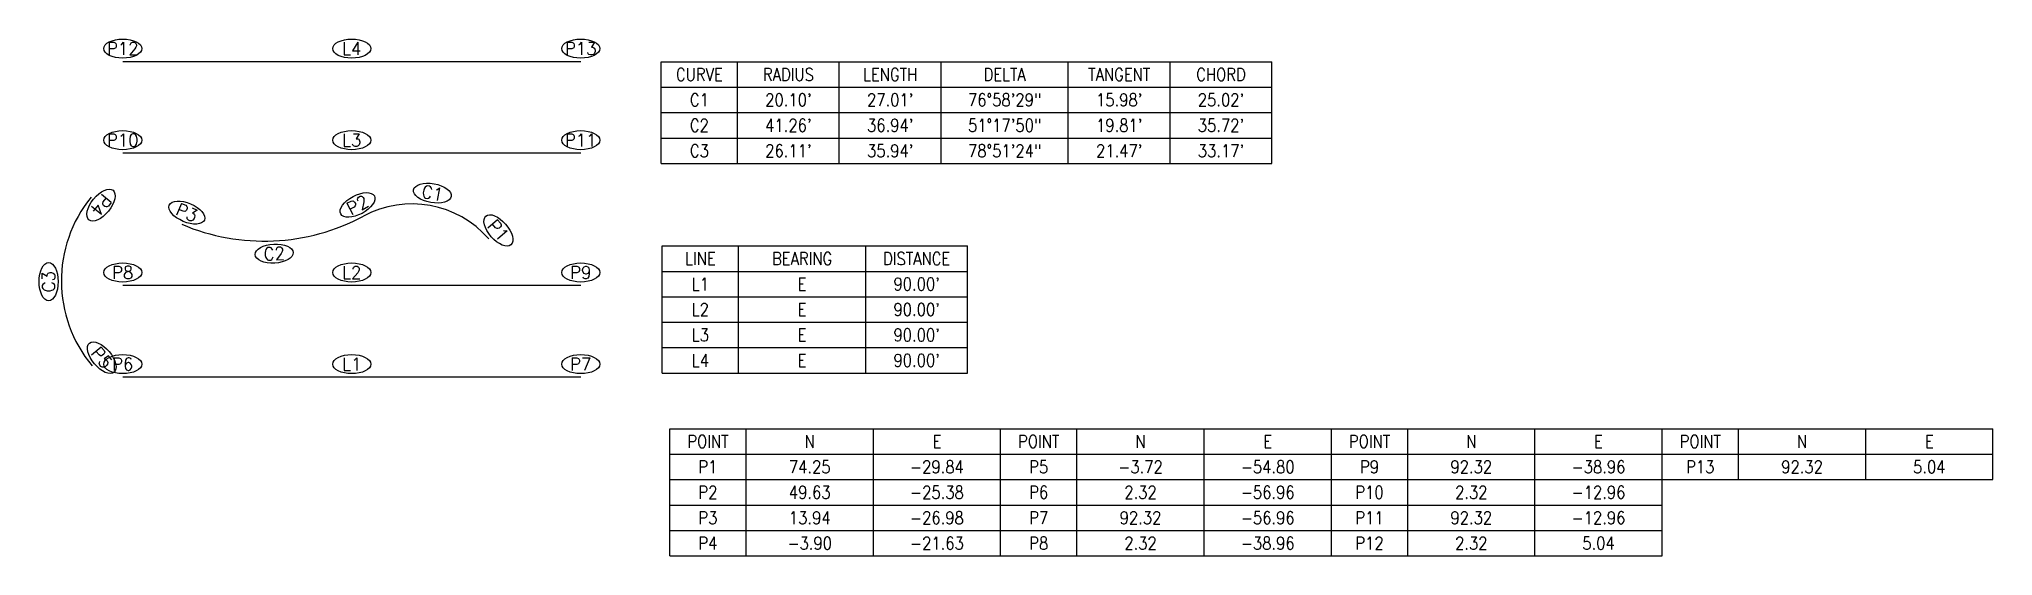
# Model space of a CAD drawing. Extents: x -14 to 370, y -92 to 9.
import ezdxf
from ezdxf.enums import TextEntityAlignment as Align

# ---------------------------------------------------------------- set-up
doc = ezdxf.new("R2010")
doc.units = 0
doc.header["$LTSCALE"] = 20
doc.header["$MEASUREMENT"] = 0
for name, color, linetype in [('C-PKNG-CURB-FACE', 3, 'Continuous'), ('CRVS-CURV-chord', 7, 'Continuous'), ('CRVS-CURV-delta', 7, 'Continuous'), ('CRVS-CURV-label', 7, 'Continuous'), ('CRVS-CURV-length', 7, 'Continuous'), ('CRVS-CURV-radius', 7, 'Continuous'), ('CRVS-CURV-tangent', 7, 'Continuous'), ('CRVS-LINE-bearing', 7, 'Continuous'), ('CRVS-LINE-label', 7, 'Continuous'), ('CRVS-LINE-length', 7, 'Continuous'), ('CRVS-NODE-easting', 7, 'Continuous'), ('CRVS-NODE-label', 7, 'Continuous'), ('CRVS-NODE-northing', 7, 'Continuous'), ('R-ANNO-LABL-CRVS', 2, 'Continuous'), ('R-ANNO-TABLE-CRVS-C', 4, 'Continuous'), ('R-ANNO-TABLE-CRVS-L', 4, 'Continuous'), ('R-ANNO-TABLE-CRVS-P', 4, 'Continuous')]:
    doc.layers.add(name, color=color, linetype=linetype)
doc.styles.add('ROMANS', font='romans', dxfattribs={"width": 0.95})

# ---------------------------------------------------------------- blocks, each defined once
blk = doc.blocks.new('GeotablesLabel')
blk.add_ellipse((0, 0), major_axis=(1.5, 0), ratio=0.5)
at = {"style": 'ROMANS', "width": 0.95}
for tag, flags, p in [('LABEL', 8, (0, 0)), ('TABLETYPE', 9, (0, -1.5)), ('TARGETHANDLE', 9, (0, -3)), ('POINT1X', 9, (0, -4.5)), ('POINT1Y', 9, (0, -6)), ('POINT1Z', 9, (0, -7.5)), ('POINT2X', 9, (0, -9)), ('POINT2Y', 9, (0, -10.5)), ('POINT2Z', 9, (0, -12)), ('ANGLE1', 9, (0, -13.5)), ('ANGLE2', 9, (0, -15)), ('RADIUS', 9, (0, -16.5))]:
    blk.add_attdef(tag, text='', height=1, dxfattribs=dict(at, flags=flags)).set_placement(p, align=Align.MIDDLE)
blk = doc.blocks.new('GeotablesCHeader')
at = {"layer": 'CRVS-CURV-chord', "color": 0}
for p, q in [((40, 0), (48, 0)), ((48, -2), (48, 0)), ((40, -2), (48, -2))]:
    blk.add_line(p, q, dxfattribs=at)
at = {"layer": 'CRVS-CURV-delta', "color": 0}
for p, q in [((22, 0), (32, 0)), ((32, -2), (32, 0)), ((22, -2), (32, -2))]:
    blk.add_line(p, q, dxfattribs=at)
at = {"layer": 'CRVS-CURV-label', "color": 0}
for p, q in [((0, -2), (0, 0)), ((0, 0), (6, 0)), ((6, -2), (6, 0)), ((0, -2), (6, -2))]:
    blk.add_line(p, q, dxfattribs=at)
at = {"layer": 'CRVS-CURV-length', "color": 0}
for p, q in [((14, 0), (22, 0)), ((22, -2), (22, 0)), ((14, -2), (22, -2))]:
    blk.add_line(p, q, dxfattribs=at)
at = {"layer": 'CRVS-CURV-radius', "color": 0}
for p, q in [((6, 0), (14, 0)), ((14, -2), (14, 0)), ((6, -2), (14, -2))]:
    blk.add_line(p, q, dxfattribs=at)
at = {"layer": 'CRVS-CURV-tangent', "color": 0}
for p, q in [((32, 0), (40, 0)), ((40, -2), (40, 0)), ((32, -2), (40, -2))]:
    blk.add_line(p, q, dxfattribs=at)
at = {"layer": 'CRVS-CURV-chord', "color": 0, "style": 'ROMANS', "width": 0.85}
blk.add_text('CHORD', height=1, dxfattribs=at).set_placement((44, -1.5), align=Align.CENTER)
at = {"layer": 'CRVS-CURV-delta', "color": 0, "style": 'ROMANS', "width": 0.85}
blk.add_text('DELTA', height=1, dxfattribs=at).set_placement((27, -1.5), align=Align.CENTER)
at = {"layer": 'CRVS-CURV-label', "color": 0, "style": 'ROMANS', "width": 0.85}
blk.add_text('CURVE', height=1, dxfattribs=at).set_placement((3, -1.5), align=Align.CENTER)
at = {"layer": 'CRVS-CURV-length', "color": 0, "style": 'ROMANS', "width": 0.85}
blk.add_text('LENGTH', height=1, dxfattribs=at).set_placement((18, -1.5), align=Align.CENTER)
at = {"layer": 'CRVS-CURV-radius', "color": 0, "style": 'ROMANS', "width": 0.85}
blk.add_text('RADIUS', height=1, dxfattribs=at).set_placement((10, -1.5), align=Align.CENTER)
at = {"layer": 'CRVS-CURV-tangent', "color": 0, "style": 'ROMANS', "width": 0.85}
blk.add_text('TANGENT', height=1, dxfattribs=at).set_placement((36, -1.5), align=Align.CENTER)
blk = doc.blocks.new('GeotablesCTable')
at = {"layer": 'CRVS-CURV-chord', "color": 0}
for p, q in [((48, -2), (48, 0)), ((40, -2), (48, -2))]:
    blk.add_line(p, q, dxfattribs=at)
at = {"layer": 'CRVS-CURV-delta', "color": 0}
for p, q in [((32, -2), (32, 0)), ((22, -2), (32, -2))]:
    blk.add_line(p, q, dxfattribs=at)
at = {"layer": 'CRVS-CURV-label', "color": 0}
for p, q in [((0, -2), (0, 0)), ((6, -2), (6, 0)), ((0, -2), (6, -2))]:
    blk.add_line(p, q, dxfattribs=at)
at = {"layer": 'CRVS-CURV-length', "color": 0}
for p, q in [((22, -2), (22, 0)), ((14, -2), (22, -2))]:
    blk.add_line(p, q, dxfattribs=at)
at = {"layer": 'CRVS-CURV-radius', "color": 0}
for p, q in [((14, -2), (14, 0)), ((6, -2), (14, -2))]:
    blk.add_line(p, q, dxfattribs=at)
at = {"layer": 'CRVS-CURV-tangent', "color": 0}
for p, q in [((40, -2), (40, 0)), ((32, -2), (40, -2))]:
    blk.add_line(p, q, dxfattribs=at)
at = {"layer": 'CRVS-CURV-chord', "color": 0, "style": 'ROMANS', "width": 0.85, "flags": 8}
blk.add_attdef('CHORD', text='', height=1, dxfattribs=at).set_placement((44, -1.5), align=Align.CENTER)
at = {"layer": 'CRVS-CURV-delta', "color": 0, "style": 'ROMANS', "width": 0.85, "flags": 8}
blk.add_attdef('DELTA', text='', height=1, dxfattribs=at).set_placement((27, -1.5), align=Align.CENTER)
at = {"layer": 'CRVS-CURV-label', "color": 0, "style": 'ROMANS', "width": 0.85, "flags": 8}
blk.add_attdef('LABEL', text='', height=1, dxfattribs=at).set_placement((3, -1.5), align=Align.CENTER)
at = {"layer": 'CRVS-CURV-length', "color": 0, "style": 'ROMANS', "width": 0.85, "flags": 8}
blk.add_attdef('LENGTH', text='', height=1, dxfattribs=at).set_placement((18, -1.5), align=Align.CENTER)
at = {"layer": 'CRVS-CURV-radius', "color": 0, "style": 'ROMANS', "width": 0.85, "flags": 8}
blk.add_attdef('RADIUS', text='', height=1, dxfattribs=at).set_placement((10, -1.5), align=Align.CENTER)
at = {"layer": 'CRVS-CURV-tangent', "color": 0, "style": 'ROMANS', "width": 0.85, "flags": 8}
blk.add_attdef('TANGENT', text='', height=1, dxfattribs=at).set_placement((36, -1.5), align=Align.CENTER)
blk = doc.blocks.new('GeotablesLHeader')
at = {"layer": 'CRVS-LINE-bearing', "color": 0}
for p, q in [((6, 0), (16, 0)), ((16, -2), (16, 0)), ((6, -2), (16, -2))]:
    blk.add_line(p, q, dxfattribs=at)
at = {"layer": 'CRVS-LINE-label', "color": 0}
for p, q in [((0, -2), (0, 0)), ((0, 0), (6, 0)), ((6, -2), (6, 0)), ((0, -2), (6, -2))]:
    blk.add_line(p, q, dxfattribs=at)
at = {"layer": 'CRVS-LINE-length', "color": 0}
for p, q in [((16, 0), (24, 0)), ((24, -2), (24, 0)), ((16, -2), (24, -2))]:
    blk.add_line(p, q, dxfattribs=at)
at = {"layer": 'CRVS-LINE-bearing', "color": 0, "style": 'ROMANS', "width": 0.85}
blk.add_text('BEARING', height=1, dxfattribs=at).set_placement((11, -1.5), align=Align.CENTER)
at = {"layer": 'CRVS-LINE-label', "color": 0, "style": 'ROMANS', "width": 0.85}
blk.add_text('LINE', height=1, dxfattribs=at).set_placement((3, -1.5), align=Align.CENTER)
at = {"layer": 'CRVS-LINE-length', "color": 0, "style": 'ROMANS', "width": 0.85}
blk.add_text('DISTANCE', height=1, dxfattribs=at).set_placement((20, -1.5), align=Align.CENTER)
blk = doc.blocks.new('GeotablesLTable')
at = {"layer": 'CRVS-LINE-bearing', "color": 0}
for p, q in [((16, -2), (16, 0)), ((6, -2), (16, -2))]:
    blk.add_line(p, q, dxfattribs=at)
at = {"layer": 'CRVS-LINE-label', "color": 0}
for p, q in [((0, -2), (0, 0)), ((6, -2), (6, 0)), ((6, -2), (6, 0)), ((0, -2), (6, -2))]:
    blk.add_line(p, q, dxfattribs=at)
at = {"layer": 'CRVS-LINE-length', "color": 0}
for p, q in [((24, -2), (24, 0)), ((24, -2), (24, 0)), ((16, -2), (24, -2))]:
    blk.add_line(p, q, dxfattribs=at)
at = {"layer": 'CRVS-LINE-bearing', "color": 0, "style": 'ROMANS', "width": 0.85, "flags": 8}
blk.add_attdef('BEARING', text='', height=1, dxfattribs=at).set_placement((11, -1.5), align=Align.CENTER)
at = {"layer": 'CRVS-LINE-label', "color": 0, "style": 'ROMANS', "width": 0.85, "flags": 8}
blk.add_attdef('LABEL', text='', height=1, dxfattribs=at).set_placement((3, -1.5), align=Align.CENTER)
at = {"layer": 'CRVS-LINE-length', "color": 0, "style": 'ROMANS', "width": 0.85, "flags": 8}
blk.add_attdef('DISTANCE', text='', height=1, dxfattribs=at).set_placement((20, -1.5), align=Align.CENTER)
blk = doc.blocks.new('GeotablesPHeader')
at = {"layer": 'CRVS-NODE-easting', "color": 0}
for p, q in [((16, 0), (26, 0)), ((26, -2), (26, 0)), ((16, -2), (26, -2))]:
    blk.add_line(p, q, dxfattribs=at)
at = {"layer": 'CRVS-NODE-label', "color": 0}
for p, q in [((0, -2), (0, 0)), ((0, 0), (6, 0)), ((6, -2), (6, 0)), ((0, -2), (6, -2))]:
    blk.add_line(p, q, dxfattribs=at)
at = {"layer": 'CRVS-NODE-northing', "color": 0}
for p, q in [((6, 0), (16, 0)), ((16, -2), (16, 0)), ((6, -2), (16, -2))]:
    blk.add_line(p, q, dxfattribs=at)
at = {"layer": 'CRVS-NODE-easting', "color": 0, "style": 'ROMANS', "width": 0.85}
blk.add_text('E', height=1, dxfattribs=at).set_placement((21, -1.5), align=Align.CENTER)
at = {"layer": 'CRVS-NODE-label', "color": 0, "style": 'ROMANS', "width": 0.85}
blk.add_text('POINT', height=1, dxfattribs=at).set_placement((3, -1.5), align=Align.CENTER)
at = {"layer": 'CRVS-NODE-northing', "color": 0, "style": 'ROMANS', "width": 0.85}
blk.add_text('N', height=1, dxfattribs=at).set_placement((11, -1.5), align=Align.CENTER)
blk = doc.blocks.new('GeotablesPTable')
at = {"layer": 'CRVS-NODE-easting', "color": 0}
for p, q in [((26, -2), (26, 0)), ((16, -2), (26, -2))]:
    blk.add_line(p, q, dxfattribs=at)
at = {"layer": 'CRVS-NODE-label', "color": 0}
for p, q in [((0, -2), (0, 0)), ((6, -2), (6, 0)), ((0, -2), (6, -2))]:
    blk.add_line(p, q, dxfattribs=at)
at = {"layer": 'CRVS-NODE-northing', "color": 0}
for p, q in [((16, -2), (16, 0)), ((6, -2), (16, -2))]:
    blk.add_line(p, q, dxfattribs=at)
at = {"layer": 'CRVS-NODE-easting', "color": 0, "style": 'ROMANS', "width": 0.85, "flags": 8}
blk.add_attdef('EASTING', text='', height=1, dxfattribs=at).set_placement((21, -1.5), align=Align.CENTER)
at = {"layer": 'CRVS-NODE-label', "color": 0, "style": 'ROMANS', "width": 0.85, "flags": 8}
blk.add_attdef('LABEL', text='', height=1, dxfattribs=at).set_placement((3, -1.5), align=Align.CENTER)
at = {"layer": 'CRVS-NODE-northing', "color": 0, "style": 'ROMANS', "width": 0.85, "flags": 8}
blk.add_attdef('NORTHING', text='', height=1, dxfattribs=at).set_placement((11, -1.5), align=Align.CENTER)

msp = doc.modelspace()

# ---------------------------------------------------------------- linework, layer by layer
at = {"layer": 'C-PKNG-CURB-FACE'}
for p, q in [((2.32, 5.04), (92.32, 5.04)), ((2.32, -12.96), (92.32, -12.96)), ((2.32, -38.96), (92.32, -38.96)), ((2.32, -56.96), (92.32, -56.96))]:
    msp.add_line(p, q, dxfattribs=at)
for centre, radius, start, end in [((16.36, -38.11), 26.11, 140.8798, 219.7366), ((59.13, -43.09), 20.1, 41.2492, 118.2239), ((30.11, 10.97), 41.26, 246.9267, 298.2239)]:
    msp.add_arc(centre, radius, start, end, dxfattribs=at)

# ---------------------------------------------------------------- block references
at = {"layer": 'R-ANNO-LABL-CRVS', "xscale": 2.5, "yscale": 2.5, "zscale": 2.5}
for p, values in [((2.32, 7.54), {'LABEL': 'P12'}), ((47.32, 7.54), {'LABEL': 'L4'}), ((92.32, 7.54), {'LABEL': 'P13'}), ((2.32, -10.46), {'LABEL': 'P10'}), ((47.32, -10.46), {'LABEL': 'L3'}), ((92.32, -10.46), {'LABEL': 'P11'}), ((2.32, -36.46), {'LABEL': 'P8'}), ((47.32, -36.46), {'LABEL': 'L2'}), ((92.32, -36.46), {'LABEL': 'P9'}), ((2.32, -54.46), {'LABEL': 'P6'}), ((47.32, -54.46), {'LABEL': 'L1'}), ((92.32, -54.46), {'LABEL': 'P7'})]:
    msp.add_blockref('GeotablesLabel', p, dxfattribs=at).add_auto_attribs(values)
for p, rotation, values in [((-1.96, -23.21), 231, {'LABEL': 'P4'}), ((63.16, -20.85), 350.0000000000001, {'LABEL': 'C1'}), ((14.92, -24.68), 337, {'LABEL': 'P3'}), ((48.45, -23.18), 28, {'LABEL': 'P2'}), ((76.13, -28.19), 311, {'LABEL': 'P1'}), ((32.08, -32.74), 3, {'LABEL': 'C2'}), ((-12.25, -38.26), 90, {'LABEL': 'C3'}), ((-1.8, -53.2), 310, {'LABEL': 'P5'})]:
    msp.add_blockref('GeotablesLabel', p, dxfattribs=dict(at, rotation=rotation)).add_auto_attribs(values)
at = {"layer": 'R-ANNO-TABLE-CRVS-C', "xscale": 2.5, "yscale": 2.5, "zscale": 2.5}
msp.add_blockref('GeotablesCHeader', (108.12, 4.96), dxfattribs=at)
at = {"layer": 'R-ANNO-TABLE-CRVS-C'}
ref = msp.add_blockref('GeotablesCTable', (108.12, -0.04), dxfattribs=dict(at, xscale=2.5, yscale=2.5, zscale=2.5))
ref.add_attrib('LABEL', 'C1', dxfattribs={"layer": 'CRVS-CURV-label', "color": 0, "height": 2.5, "style": 'ROMANS', "width": 0.85, "flags": 8}).set_placement((115.62, -3.79), align=Align.CENTER)
ref.add_attrib('RADIUS', "20.10'", dxfattribs={"layer": 'CRVS-CURV-radius', "color": 0, "height": 2.5, "style": 'ROMANS', "width": 0.85, "flags": 8}).set_placement((133.12, -3.79), align=Align.CENTER)
ref.add_attrib('LENGTH', "27.01'", dxfattribs={"layer": 'CRVS-CURV-length', "color": 0, "height": 2.5, "style": 'ROMANS', "width": 0.85, "flags": 8}).set_placement((153.12, -3.79), align=Align.CENTER)
ref.add_attrib('DELTA', '76%%d58\'29"', dxfattribs={"layer": 'CRVS-CURV-delta', "color": 0, "height": 2.5, "style": 'ROMANS', "width": 0.85, "flags": 8}).set_placement((175.62, -3.79), align=Align.CENTER)
ref.add_attrib('TANGENT', "15.98'", dxfattribs={"layer": 'CRVS-CURV-tangent', "color": 0, "height": 2.5, "style": 'ROMANS', "width": 0.85, "flags": 8}).set_placement((198.12, -3.79), align=Align.CENTER)
ref.add_attrib('CHORD', "25.02'", dxfattribs={"layer": 'CRVS-CURV-chord', "color": 0, "height": 2.5, "style": 'ROMANS', "width": 0.85, "flags": 8}).set_placement((218.12, -3.79), align=Align.CENTER)
ref = msp.add_blockref('GeotablesCTable', (108.12, -5.04), dxfattribs=dict(at, xscale=2.5, yscale=2.5, zscale=2.5))
ref.add_attrib('LABEL', 'C2', dxfattribs={"layer": 'CRVS-CURV-label', "color": 0, "height": 2.5, "style": 'ROMANS', "width": 0.85, "flags": 8}).set_placement((115.62, -8.79), align=Align.CENTER)
ref.add_attrib('RADIUS', "41.26'", dxfattribs={"layer": 'CRVS-CURV-radius', "color": 0, "height": 2.5, "style": 'ROMANS', "width": 0.85, "flags": 8}).set_placement((133.12, -8.79), align=Align.CENTER)
ref.add_attrib('LENGTH', "36.94'", dxfattribs={"layer": 'CRVS-CURV-length', "color": 0, "height": 2.5, "style": 'ROMANS', "width": 0.85, "flags": 8}).set_placement((153.12, -8.79), align=Align.CENTER)
ref.add_attrib('DELTA', '51%%d17\'50"', dxfattribs={"layer": 'CRVS-CURV-delta', "color": 0, "height": 2.5, "style": 'ROMANS', "width": 0.85, "flags": 8}).set_placement((175.62, -8.79), align=Align.CENTER)
ref.add_attrib('TANGENT', "19.81'", dxfattribs={"layer": 'CRVS-CURV-tangent', "color": 0, "height": 2.5, "style": 'ROMANS', "width": 0.85, "flags": 8}).set_placement((198.12, -8.79), align=Align.CENTER)
ref.add_attrib('CHORD', "35.72'", dxfattribs={"layer": 'CRVS-CURV-chord', "color": 0, "height": 2.5, "style": 'ROMANS', "width": 0.85, "flags": 8}).set_placement((218.12, -8.79), align=Align.CENTER)
ref = msp.add_blockref('GeotablesCTable', (108.12, -10.04), dxfattribs=dict(at, xscale=2.5, yscale=2.5, zscale=2.5))
ref.add_attrib('LABEL', 'C3', dxfattribs={"layer": 'CRVS-CURV-label', "color": 0, "height": 2.5, "style": 'ROMANS', "width": 0.85, "flags": 8}).set_placement((115.62, -13.79), align=Align.CENTER)
ref.add_attrib('RADIUS', "26.11'", dxfattribs={"layer": 'CRVS-CURV-radius', "color": 0, "height": 2.5, "style": 'ROMANS', "width": 0.85, "flags": 8}).set_placement((133.12, -13.79), align=Align.CENTER)
ref.add_attrib('LENGTH', "35.94'", dxfattribs={"layer": 'CRVS-CURV-length', "color": 0, "height": 2.5, "style": 'ROMANS', "width": 0.85, "flags": 8}).set_placement((153.12, -13.79), align=Align.CENTER)
ref.add_attrib('DELTA', '78%%d51\'24"', dxfattribs={"layer": 'CRVS-CURV-delta', "color": 0, "height": 2.5, "style": 'ROMANS', "width": 0.85, "flags": 8}).set_placement((175.62, -13.79), align=Align.CENTER)
ref.add_attrib('TANGENT', "21.47'", dxfattribs={"layer": 'CRVS-CURV-tangent', "color": 0, "height": 2.5, "style": 'ROMANS', "width": 0.85, "flags": 8}).set_placement((198.12, -13.79), align=Align.CENTER)
ref.add_attrib('CHORD', "33.17'", dxfattribs={"layer": 'CRVS-CURV-chord', "color": 0, "height": 2.5, "style": 'ROMANS', "width": 0.85, "flags": 8}).set_placement((218.12, -13.79), align=Align.CENTER)
at = {"layer": 'R-ANNO-TABLE-CRVS-L', "xscale": 2.5, "yscale": 2.5, "zscale": 2.5}
msp.add_blockref('GeotablesLHeader', (108.32, -31.23), dxfattribs=at)
at = {"layer": 'R-ANNO-TABLE-CRVS-L'}
ref = msp.add_blockref('GeotablesLTable', (108.32, -36.23), dxfattribs=dict(at, xscale=2.5, yscale=2.5, zscale=2.5))
ref.add_attrib('LABEL', 'L1', dxfattribs={"layer": 'CRVS-LINE-label', "color": 0, "height": 2.5, "style": 'ROMANS', "width": 0.85, "flags": 8}).set_placement((115.82, -39.98), align=Align.CENTER)
ref.add_attrib('DISTANCE', "90.00'", dxfattribs={"layer": 'CRVS-LINE-length', "color": 0, "height": 2.5, "style": 'ROMANS', "width": 0.85, "flags": 8}).set_placement((158.32, -39.98), align=Align.CENTER)
ref.add_attrib('BEARING', 'E', dxfattribs={"layer": 'CRVS-LINE-bearing', "color": 0, "height": 2.5, "style": 'ROMANS', "width": 0.85, "flags": 8}).set_placement((135.82, -39.98), align=Align.CENTER)
ref = msp.add_blockref('GeotablesLTable', (108.32, -41.23), dxfattribs=dict(at, xscale=2.5, yscale=2.5, zscale=2.5))
ref.add_attrib('LABEL', 'L2', dxfattribs={"layer": 'CRVS-LINE-label', "color": 0, "height": 2.5, "style": 'ROMANS', "width": 0.85, "flags": 8}).set_placement((115.82, -44.98), align=Align.CENTER)
ref.add_attrib('DISTANCE', "90.00'", dxfattribs={"layer": 'CRVS-LINE-length', "color": 0, "height": 2.5, "style": 'ROMANS', "width": 0.85, "flags": 8}).set_placement((158.32, -44.98), align=Align.CENTER)
ref.add_attrib('BEARING', 'E', dxfattribs={"layer": 'CRVS-LINE-bearing', "color": 0, "height": 2.5, "style": 'ROMANS', "width": 0.85, "flags": 8}).set_placement((135.82, -44.98), align=Align.CENTER)
ref = msp.add_blockref('GeotablesLTable', (108.32, -46.23), dxfattribs=dict(at, xscale=2.5, yscale=2.5, zscale=2.5))
ref.add_attrib('LABEL', 'L3', dxfattribs={"layer": 'CRVS-LINE-label', "color": 0, "height": 2.5, "style": 'ROMANS', "width": 0.85, "flags": 8}).set_placement((115.82, -49.98), align=Align.CENTER)
ref.add_attrib('DISTANCE', "90.00'", dxfattribs={"layer": 'CRVS-LINE-length', "color": 0, "height": 2.5, "style": 'ROMANS', "width": 0.85, "flags": 8}).set_placement((158.32, -49.98), align=Align.CENTER)
ref.add_attrib('BEARING', 'E', dxfattribs={"layer": 'CRVS-LINE-bearing', "color": 0, "height": 2.5, "style": 'ROMANS', "width": 0.85, "flags": 8}).set_placement((135.82, -49.98), align=Align.CENTER)
ref = msp.add_blockref('GeotablesLTable', (108.32, -51.23), dxfattribs=dict(at, xscale=2.5, yscale=2.5, zscale=2.5))
ref.add_attrib('LABEL', 'L4', dxfattribs={"layer": 'CRVS-LINE-label', "color": 0, "height": 2.5, "style": 'ROMANS', "width": 0.85, "flags": 8}).set_placement((115.82, -54.98), align=Align.CENTER)
ref.add_attrib('DISTANCE', "90.00'", dxfattribs={"layer": 'CRVS-LINE-length', "color": 0, "height": 2.5, "style": 'ROMANS', "width": 0.85, "flags": 8}).set_placement((158.32, -54.98), align=Align.CENTER)
ref.add_attrib('BEARING', 'E', dxfattribs={"layer": 'CRVS-LINE-bearing', "color": 0, "height": 2.5, "style": 'ROMANS', "width": 0.85, "flags": 8}).set_placement((135.82, -54.98), align=Align.CENTER)
at = {"layer": 'R-ANNO-TABLE-CRVS-P', "xscale": 2.5, "yscale": 2.5, "zscale": 2.5}
for p in [(109.81, -67.16), (174.81, -67.16), (239.81, -67.16), (304.81, -67.16)]:
    msp.add_blockref('GeotablesPHeader', p, dxfattribs=at)
for p, values in [((109.81, -72.16), {'LABEL': 'P1', 'NORTHING': '74.25', 'EASTING': '-29.84'}), ((174.81, -72.16), {'LABEL': 'P5', 'NORTHING': '-3.72', 'EASTING': '-54.80'}), ((239.81, -72.16), {'LABEL': 'P9', 'NORTHING': '92.32', 'EASTING': '-38.96'}), ((304.81, -72.16), {'LABEL': 'P13', 'NORTHING': '92.32', 'EASTING': '5.04'}), ((109.81, -77.16), {'LABEL': 'P2', 'NORTHING': '49.63', 'EASTING': '-25.38'}), ((174.81, -77.16), {'LABEL': 'P6', 'NORTHING': '2.32', 'EASTING': '-56.96'}), ((239.81, -77.16), {'LABEL': 'P10', 'NORTHING': '2.32', 'EASTING': '-12.96'}), ((109.81, -82.16), {'LABEL': 'P3', 'NORTHING': '13.94', 'EASTING': '-26.98'}), ((174.81, -82.16), {'LABEL': 'P7', 'NORTHING': '92.32', 'EASTING': '-56.96'}), ((239.81, -82.16), {'LABEL': 'P11', 'NORTHING': '92.32', 'EASTING': '-12.96'}), ((109.81, -87.16), {'LABEL': 'P4', 'NORTHING': '-3.90', 'EASTING': '-21.63'}), ((174.81, -87.16), {'LABEL': 'P8', 'NORTHING': '2.32', 'EASTING': '-38.96'}), ((239.81, -87.16), {'LABEL': 'P12', 'NORTHING': '2.32', 'EASTING': '5.04'})]:
    msp.add_blockref('GeotablesPTable', p, dxfattribs=at).add_auto_attribs(values)

doc.saveas('drawing.dxf')
